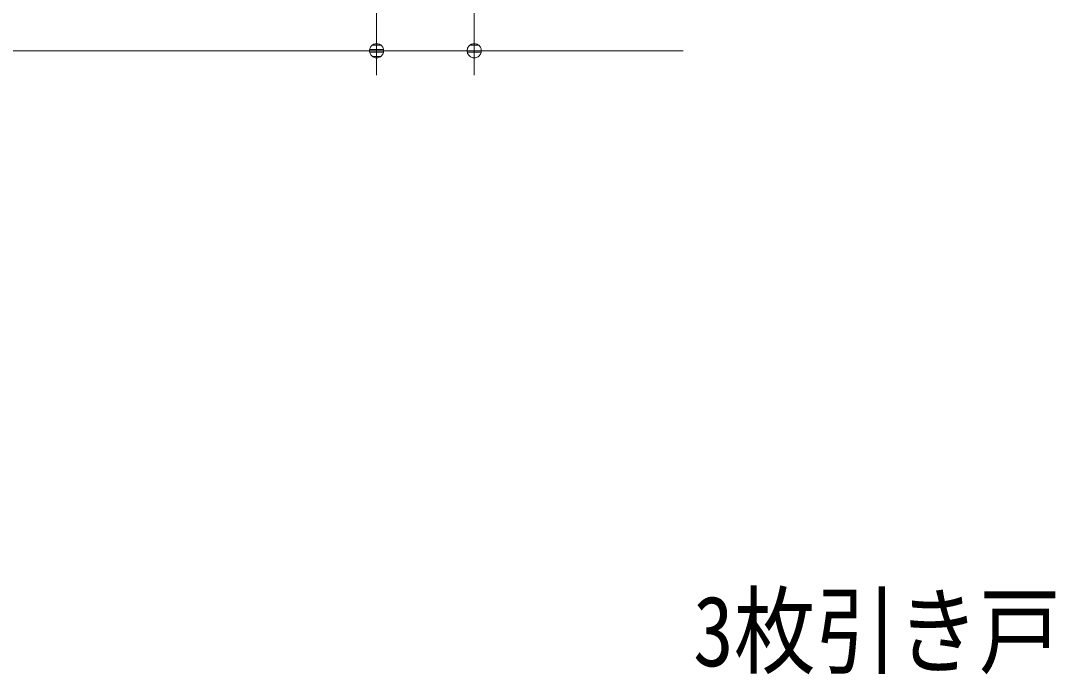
# Model space of a CAD drawing. Units: millimetres on the paper. Extents: x -305 to 305, y -152 to 152.
# Drawn here: x -195.34 to -152.97, y -36.06 to -9.29 of the extents above; entities that cross this region are included whole.
import ezdxf
from ezdxf.enums import TextEntityAlignment as Align

# ---------------------------------------------------------------- set-up
doc = ezdxf.new("R2010")
doc.units = ezdxf.units.MM
for name, color, linetype, lineweight in [('0-1_TV', 7, 'Continuous', 9), ('0-3_0', 7, 'Continuous', 9), ('0-7_RV', 7, 'Continuous', 9)]:
    doc.layers.add(name, color=color, linetype=linetype, lineweight=lineweight)
doc.styles.add('ＭＳ ゴシック', font='')
doc.styles.get('ＭＳ ゴシック').set_extended_font_data('MS Gothic')

# ---------------------------------------------------------------- blocks, each defined once
blk = doc.blocks.new('_DOTSMALL')
at = {"layer": '0-3_0'}
for p, q in [((0.0746, 0.1), (-0.0746, 0.1)), ((0.1223, -0.0248), (-0.1223, -0.0248))]:
    blk.add_line(p, q, dxfattribs=at)
for points in [[(0.125, 0), (0.124, 0.0157), (0.1211, 0.0311), (0.1162, 0.046), (0.1095, 0.0602), (0.1011, 0.0735), (0.0911, 0.0856), (0.0797, 0.0963), (0.067, 0.1055), (0.0532, 0.1131), (0.0386, 0.1189), (0.0234, 0.1228), (0.0078, 0.1248), (-0.0078, 0.1248), (-0.0234, 0.1228), (-0.0386, 0.1189), (-0.0532, 0.1131), (-0.067, 0.1055), (-0.0797, 0.0963), (-0.0911, 0.0856), (-0.1011, 0.0735), (-0.1095, 0.0602), (-0.1162, 0.046), (-0.1211, 0.0311), (-0.124, 0.0157), (-0.125, 0), (0, 0)], [(-0.125, 0), (-0.124, -0.0157), (-0.1211, -0.0311), (-0.1162, -0.046), (-0.1095, -0.0602), (-0.1011, -0.0735), (-0.0911, -0.0856), (-0.0797, -0.0963), (-0.067, -0.1055), (-0.0532, -0.1131), (-0.0386, -0.1189), (-0.0234, -0.1228), (-0.0078, -0.1248), (0.0078, -0.1248), (0.0234, -0.1228), (0.0386, -0.1189), (0.0532, -0.1131), (0.067, -0.1055), (0.0797, -0.0963), (0.0911, -0.0856), (0.1011, -0.0735), (0.1095, -0.0602), (0.1162, -0.046), (0.1211, -0.0311), (0.124, -0.0157), (0.125, 0), (0, 0)]]:
    blk.add_lwpolyline(points, close=True, dxfattribs=at)

msp = doc.modelspace()

# ---------------------------------------------------------------- linework, layer by layer
at = {"layer": '0-7_RV'}
for p, q in [((-180.762, 1.979), (-180.762, -11.522)), ((-180.762, 1.979), (-180.762, -11.522)), ((-176.763, 1.975), (-176.763, -11.522)), ((-180.762, -10.522), (-239.317, -10.522)), ((-179.083, -10.522), (-181.403, -10.522)), ((-176.763, -10.522), (-180.762, -10.522)), ((-176.763, -10.522), (-168.21, -10.522))]:
    msp.add_line(p, q, dxfattribs=at)

# ---------------------------------------------------------------- block references
at = {"layer": '0-7_RV', "xscale": 2.32, "yscale": 2.32}
for p in [(-180.762, -10.522), (-176.763, -10.522)]:
    msp.add_blockref('_DOTSMALL', p, dxfattribs=at)
at = {"layer": '0-7_RV', "xscale": 2.32, "yscale": 2.32, "rotation": 180}
msp.add_blockref('_DOTSMALL', (-180.762, -10.522), dxfattribs=at)

# ---------------------------------------------------------------- texts
at = {"layer": '0-1_TV', "style": 'ＭＳ ゴシック', "width": 0.85}
msp.add_text('3枚引き戸', height=2.886, dxfattribs=at).set_placement((-167.801, -36.593), align=Align.BOTTOM_LEFT)

doc.saveas('drawing.dxf')
